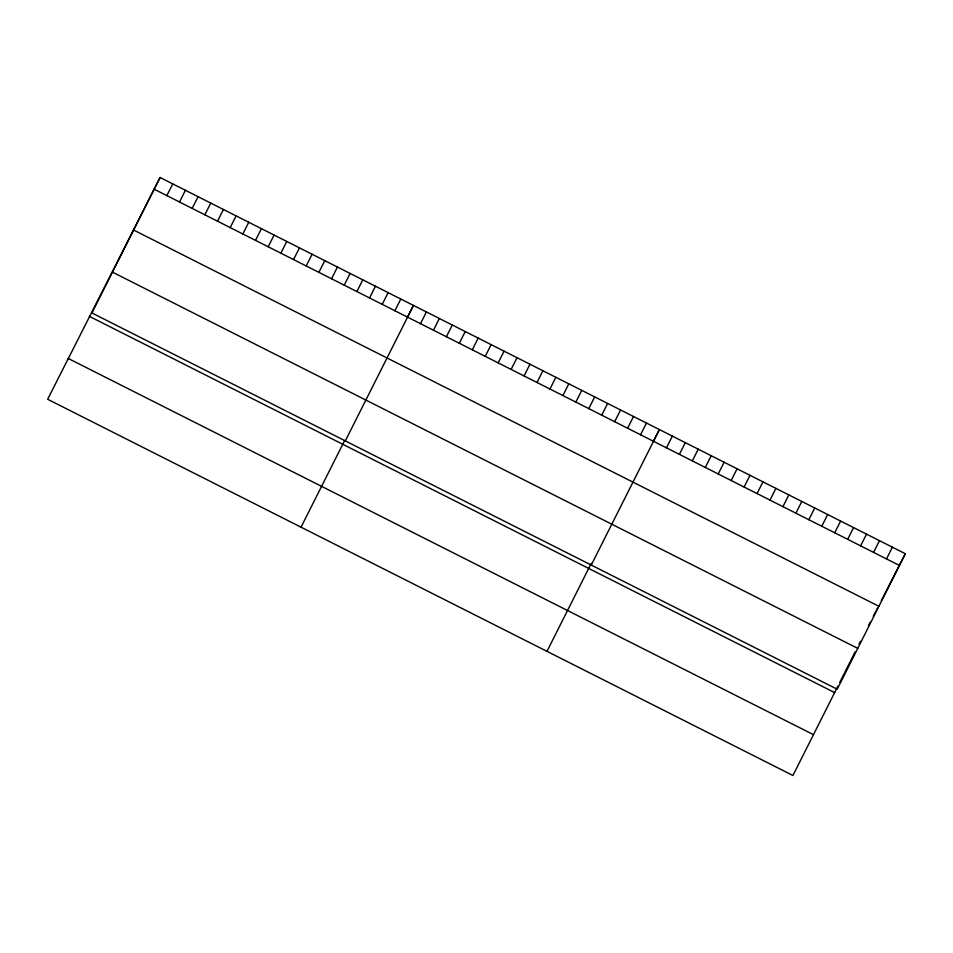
<?xml version="1.0" encoding="UTF-8"?>
<svg xmlns="http://www.w3.org/2000/svg" width="953" height="953" viewBox="0 0 953 953"><rect width="100%" height="100%" fill="white"/><g stroke="black" fill="none" stroke-linecap="round" stroke-linejoin="round"><path stroke-width="1.43" d="M160.068 177.496L91.929 312.977L837.21 689.222L905.35 553.729L160.068 177.496L47.65 399.271L792.932 775.504L837.842 686.208M166.846 195.615L172.743 183.881M179.509 202.012L185.418 190.278M192.184 208.409L198.081 196.675M204.859 214.806L210.756 203.072M217.522 221.203L223.419 209.469M230.197 227.6L236.094 215.866M242.86 233.997L248.757 222.263M255.535 240.382L261.432 228.66M268.198 246.779L274.107 235.057M280.873 253.176L286.77 241.454M293.536 259.573L299.445 247.851M306.211 265.97L312.107 254.248M318.886 272.367L324.782 260.634M331.549 278.764L337.445 267.031M344.224 285.161L350.12 273.428M356.887 291.558L362.783 279.825M369.561 297.955L375.458 286.222M382.224 304.352L388.133 292.619M394.899 310.749L400.796 299.016M301.041 527.188L344.676 440.441M345.32 440.905L413.471 305.413L407.384 317.278M420.511 323.675L426.408 311.941M433.46 330.214L439.357 318.481M446.397 336.743L452.306 325.021M459.346 343.283L465.243 331.549M472.295 349.811L478.192 338.089M485.232 356.351L491.129 344.617M498.181 362.879L504.077 351.157M511.118 369.419L517.026 357.685M524.067 375.947L529.963 364.225M537.015 382.487L542.912 370.753M549.952 389.027L555.849 377.293M562.901 395.555L568.798 383.833M575.85 402.095L581.747 390.361M588.787 408.623L594.684 396.901M601.736 415.163L607.633 403.429M614.673 421.691L620.582 409.969M627.622 428.231L633.519 416.497M640.571 434.771L646.468 423.037M546.986 651.352L591.253 563.33M591.265 565.058L659.405 429.565L653.317 441.442M666.457 447.839L672.353 436.105M679.394 454.367L685.302 442.645M692.343 460.907L698.239 449.173M705.291 467.435L711.188 455.713M718.228 473.975L724.125 462.241M731.177 480.503L737.074 468.781M744.114 487.043L750.023 475.309M757.063 493.583L762.96 481.849M770.012 500.111L775.909 488.389M782.949 506.651L788.846 494.917M795.898 513.179L801.795 501.457M808.847 519.719L814.744 507.985M821.784 526.247L827.68 514.525M834.733 532.787L840.629 521.053M847.67 539.315L853.578 527.593M860.619 545.855L866.515 534.121M873.567 552.395L879.464 540.661M886.504 558.923L892.401 547.201M839.76 682.384L844.263 673.449M844.906 672.175L850.04 661.954M850.684 660.679L855.175 651.745M859.106 643.93L860.416 641.321M868.374 625.787L870.208 622.226M873.246 616.293L875.688 611.54M876.307 610.325L877.57 607.871M881.322 600.545L882.585 598.103M883.205 596.876L888.232 587.096M888.851 585.869L905.35 553.729M154.172 189.218L899.453 565.463M133.634 230.054L878.916 606.299M112.466 272.141L857.748 648.374M89.356 316.348L834.625 692.593M68.187 358.435L813.469 734.668"/></g></svg>
